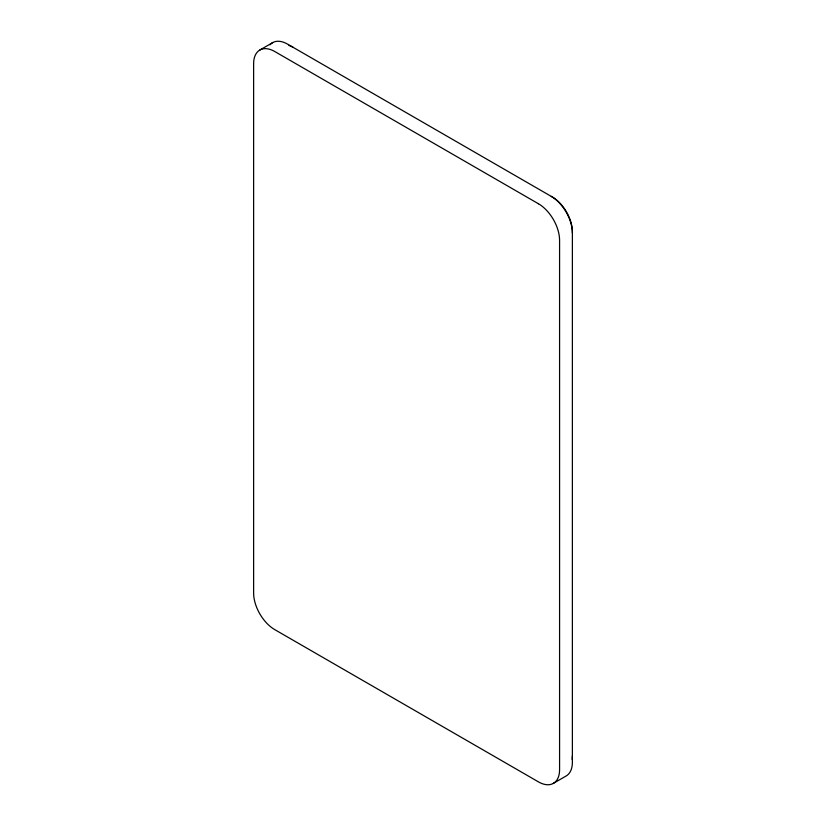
<?xml version="1.0" encoding="UTF-8"?>
<svg xmlns="http://www.w3.org/2000/svg" width="826" height="826" viewBox="0 0 826 826"><rect width="100%" height="100%" fill="white"/><g stroke="black" fill="none" stroke-linecap="round" stroke-linejoin="round"><path stroke-width="1.24" d="M259.818 50.035L272.611 42.653M553.389 783.347L566.182 775.965A29.891 17.263 60 0 0 572.377 762.274L572.377 231.693A28.321 16.355 60 0 0 552.346 197.011L287.562 44.129A29.891 17.263 60 0 0 269.978 44.841M288.955 45.44A28.321 16.355 60 0 1 293.116 47.34M572.377 755.852A28.321 16.355 60 0 1 572.129 759.331M551.241 196.371A29.891 17.263 60 0 1 572.377 232.984M538.438 203.754L274.759 51.522A29.891 17.263 60 0 0 253.623 63.726L253.623 593.016A29.891 17.263 60 0 0 274.759 629.629L538.438 781.871A29.891 17.263 60 0 0 559.584 769.667L559.584 240.366A29.891 17.263 60 0 0 538.438 203.754"/></g></svg>
